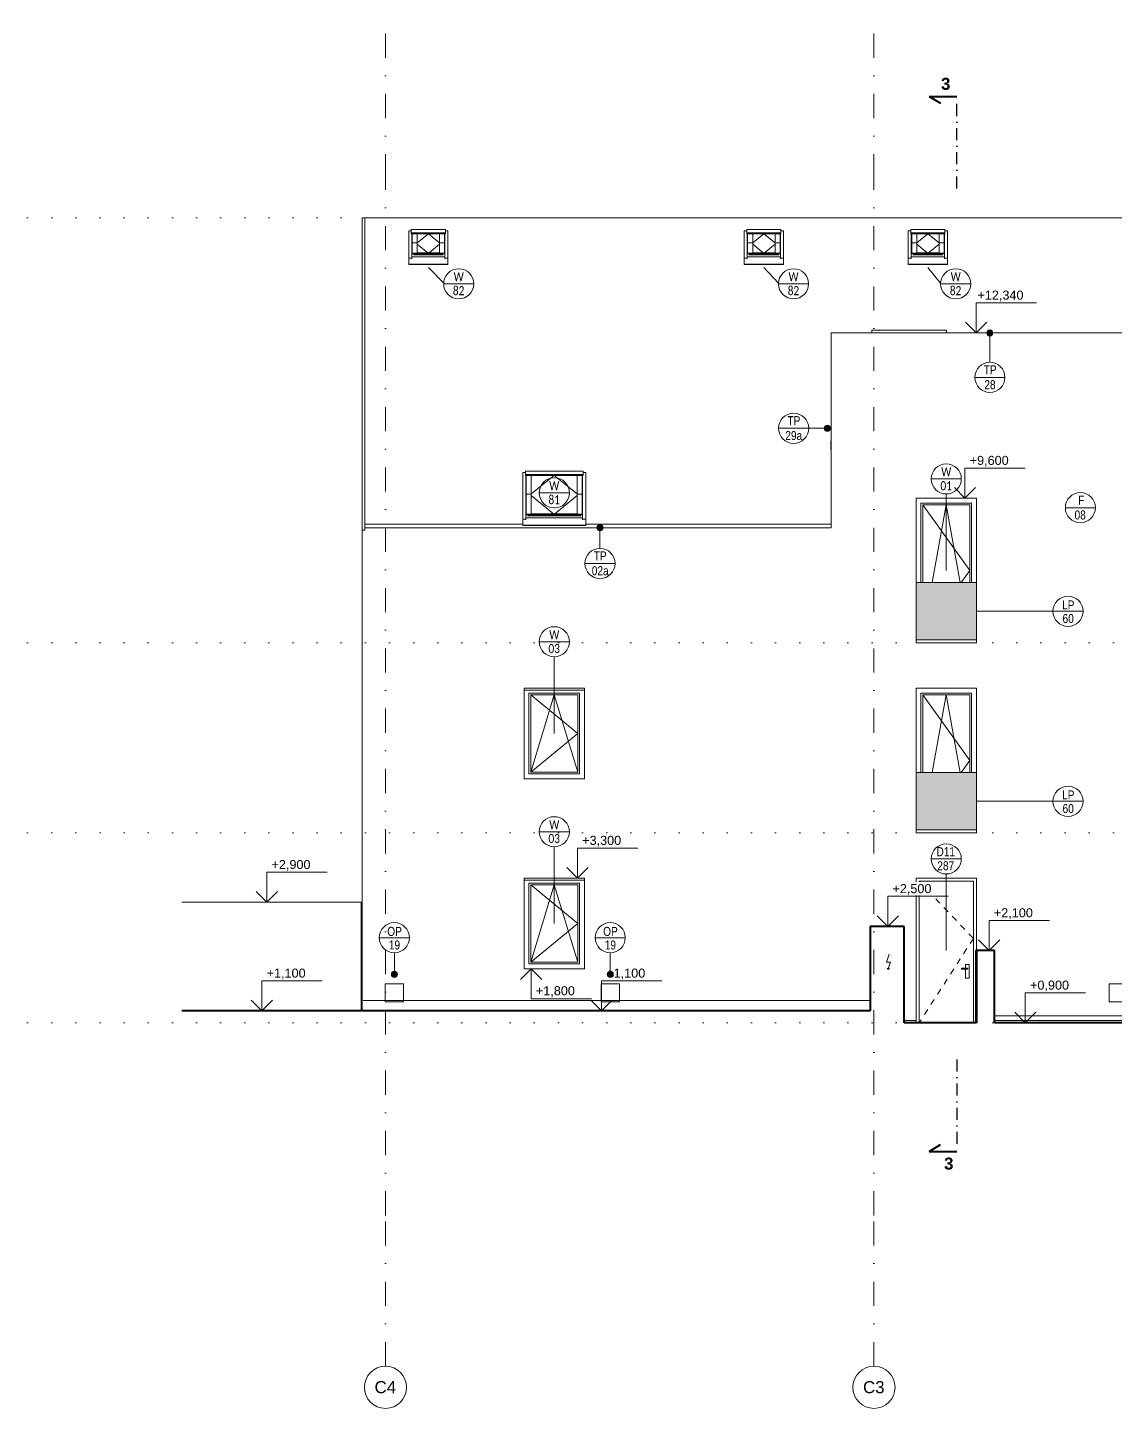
# Model space of a CAD drawing. Header units: millimetres. Extents: x -10647 to 220459, y -5491 to 72638.
# Drawn here: x 87787 to 105825, y -5490 to 17402 of the extents above; entities that cross this region are included whole.
import ezdxf

# ---------------------------------------------------------------- set-up
doc = ezdxf.new("R2010")
doc.units = ezdxf.units.MM
for name, pattern in [('HA_Dash_2mm-S1mm', [200, 100, -100]), ('HA_Dash_3mm-S1mm', [300, 200, -100]), ('HA_DashDot_10mm-S3mm', [1000, 400, -300, 0, -300]), ('HA_DashDot_4mm-S1mm', [400, 200, -100, 0, -100]), ('HA_Dot-S4mm', [400, 0, -400])]:
    doc.linetypes.add(name, pattern=pattern)
for name, color, linetype, lineweight in [('A-DETL-____-THIN', 9, 'Continuous', 9), ('A-DETL-____-WIDE', 9, 'Continuous', 40), ('A-DOOR-____-IDEN', 9, 'Continuous', 9), ('A-DOOR-____-OTLN', 9, 'Continuous', 9), ('A-DOOR-FRAM-OTLN', 9, 'Continuous', 9), ('A-FLOR-____-OVHD', 9, 'HA_DashDot_4mm-S1mm', 25), ('A-FLOR-HRAL-IDEN', 9, 'Continuous', 9), ('A-FLOR-HRAL-OTLN', 9, 'Continuous', 9), ('A-FLOR-LEVL-OTLN', 9, 'Continuous', 9), ('A-GENM-____-IDEN', 9, 'Continuous', 9), ('A-GENM-____-MCUT', 9, 'HA_Dash_3mm-S1mm', 25), ('A-GENM-____-OTLN', 9, 'Continuous', 9), ('A-GLAZ-____-IDEN', 9, 'Continuous', 9), ('A-GLAZ-____-OTLN', 9, 'Continuous', 5), ('A-ROOF-____-OTLN', 9, 'Continuous', 9), ('A-WALL-____-MCUT', 9, 'Continuous', 25), ('A-WALL-____-OTLN', 9, 'Continuous', 9), ('G-____-____-DIMS', 9, 'Continuous', 5), ('G-____-____-TEXT', 9, 'Continuous', 5), ('S-GRID-____-IDEN', 9, 'Continuous', 9), ('S-GRID-____-OTLN', 9, 'Continuous', 5)]:
    doc.layers.add(name, color=color, linetype=linetype, lineweight=lineweight)
doc.styles.add('Arial', font='arial.ttf', dxfattribs={"height": 200})
doc.styles.add('Arial_1', font='arial.ttf', dxfattribs={"height": 150})
doc.styles.add('Arial_2', font='arial.ttf', dxfattribs={"width": 0.8, "height": 150})
doc.styles.add('Arial_B', font='arialbd.ttf', dxfattribs={"height": 200})
doc.styles.add('Calibri', font='calibri.ttf', dxfattribs={"width": 0.8, "height": 150})

# ---------------------------------------------------------------- blocks, each defined once
blk = doc.blocks.new('HA_WD_SinglePanel - 1000x1500-1662820-C_pohled západní_DPS pohled')
at = {"layer": 'A-GLAZ-____-OTLN', "color": 250}
for p, q in [((-42555, 1880), (-42555, 3220)), ((-42555, 3220), (-41715, 3220)), ((-41715, 3220), (-41715, 1880)), ((-42525, 3190), (-42525, 1910)), ((-42525, 3190), (-41745, 3190)), ((-42525, 1910), (-42135, 3190)), ((-42525, 3190), (-41745, 2550)), ((-42135, 3190), (-41745, 1910)), ((-41745, 1910), (-41745, 3190)), ((-41745, 2550), (-42525, 1910)), ((-41715, 1880), (-42555, 1880)), ((-42525, 1910), (-41745, 1910))]:
    blk.add_line(p, q, dxfattribs=at)
blk = doc.blocks.new('HA_WD_SinglePanel - 1000x2400-V73-C_pohled západní_DPS pohled')
at = {"layer": 'A-GLAZ-____-OTLN', "color": 250}
for p, q in [((-36055, 5050), (-36055, 6370)), ((-36055, 6370), (-35215, 6370)), ((-36025, 6340), (-36025, 5050)), ((-36025, 6340), (-35245, 6340)), ((-36025, 6340), (-35245, 5250)), ((-35866, 5050), (-35635, 6340)), ((-35635, 6340), (-35404, 5050)), ((-35245, 5050), (-35245, 6340)), ((-35215, 6370), (-35215, 5050)), ((-35245, 5250), (-35388, 5050))]:
    blk.add_line(p, q, dxfattribs=at)
blk = doc.blocks.new('Railing - Railing-1637136-C_pohled západní_DPS pohled')
at = {"layer": 'A-FLOR-HRAL-OTLN'}
blk.add_hatch(color=256, dxfattribs=at).paths.add_polyline_path([(-35135, 4100), (-35135, 5050), (-36135, 5050), (-36135, 4100), (-35184, 4100)])
at = {"layer": 'A-FLOR-HRAL-OTLN', "color": 7}
for p, q in [((-36135, 5050), (-35135, 5050)), ((-35135, 4100), (-36135, 4100))]:
    blk.add_line(p, q, dxfattribs=at)
blk = doc.blocks.new('Railing - Railing-1637265-C_pohled západní_DPS pohled')
at = {"layer": 'A-FLOR-HRAL-OTLN'}
blk.add_hatch(color=256, dxfattribs=at).paths.add_polyline_path([(-36135, 7250), (-35135, 7250), (-35135, 8200), (-36135, 8200), (-36135, 7458)])
at = {"layer": 'A-FLOR-HRAL-OTLN', "color": 7}
for p, q in [((-36135, 8200), (-35135, 8200)), ((-35135, 7250), (-36135, 7250))]:
    blk.add_line(p, q, dxfattribs=at)
blk = doc.blocks.new('Roof-Windows_VELUX_GLL_1061 - PK08-1785849-C_pohled západní_DPS pohled')
at = {"layer": 'A-GLAZ-____-OTLN', "color": 250}
for p, q in [((-42614, 10027), (-42656, 10027)), ((-42656, 10027), (-42656, 9255)), ((-41656, 10047), (-42614, 10047)), ((-42614, 10047), (-42614, 9995)), ((-41656, 9995), (-42614, 9995)), ((-42614, 9995), (-42614, 9977)), ((-42614, 9977), (-41656, 9977)), ((-42606, 9977), (-42606, 9341)), ((-42600, 9977), (-42600, 9668)), ((-42516, 9668), (-42516, 9977)), ((-41754, 9976), (-42516, 9976)), ((-42516, 9670), (-42135, 9976)), ((-41754, 9670), (-42135, 9976)), ((-41754, 9977), (-41754, 9668)), ((-41670, 9668), (-41670, 9977)), ((-41664, 9977), (-41664, 9341)), ((-41656, 9995), (-41656, 10047)), ((-41614, 10027), (-41656, 10027)), ((-41656, 9977), (-41656, 9995)), ((-41614, 9255), (-41614, 10027)), ((-42600, 9668), (-42516, 9668)), ((-42600, 9337), (-42600, 9668)), ((-42516, 9668), (-42600, 9668)), ((-42516, 9337), (-42516, 9668)), ((-42147, 9341), (-42516, 9647)), ((-42123, 9341), (-41754, 9647)), ((-41754, 9668), (-41670, 9668)), ((-41754, 9668), (-41754, 9337)), ((-41670, 9668), (-41754, 9668)), ((-41670, 9668), (-41670, 9337)), ((-42656, 9255), (-42606, 9255)), ((-42606, 9255), (-42656, 9255)), ((-42656, 9255), (-42656, 9152)), ((-42606, 9337), (-42606, 9341)), ((-42600, 9341), (-42606, 9341)), ((-42606, 9334), (-42606, 9337)), ((-42606, 9325), (-42606, 9334)), ((-41664, 9334), (-42606, 9334)), ((-42606, 9309), (-42606, 9325)), ((-41664, 9325), (-42606, 9325)), ((-42606, 9309), (-42606, 9302)), ((-42606, 9278), (-42606, 9302)), ((-42606, 9273), (-42606, 9278)), ((-42606, 9273), (-41664, 9273)), ((-42606, 9242), (-42606, 9273)), ((-42516, 9337), (-42600, 9337)), ((-42516, 9336), (-42600, 9336)), ((-42573, 9309), (-42573, 9302)), ((-42573, 9306), (-41697, 9306)), ((-41754, 9341), (-42516, 9341)), ((-41670, 9337), (-41754, 9337)), ((-41670, 9336), (-41754, 9336)), ((-41697, 9309), (-41697, 9302)), ((-41664, 9341), (-41670, 9341)), ((-41664, 9341), (-41664, 9337)), ((-41664, 9337), (-41664, 9334)), ((-41664, 9334), (-41664, 9325)), ((-41664, 9325), (-41664, 9309)), ((-41664, 9309), (-41664, 9302)), ((-41664, 9302), (-41664, 9278)), ((-41664, 9278), (-41664, 9273)), ((-41664, 9273), (-41664, 9242)), ((-41664, 9255), (-41614, 9255)), ((-41614, 9255), (-41664, 9255)), ((-41614, 9152), (-41614, 9255)), ((-42656, 9152), (-41614, 9152)), ((-42656, 9148), (-42656, 9152)), ((-41614, 9148), (-42656, 9148)), ((-41614, 9152), (-41614, 9148))]:
    blk.add_line(p, q, dxfattribs=at)
blk = doc.blocks.new('Roof-Windows_VELUX_GLL_1061 - CK02-1785915-C_pohled západní_DPS pohled')
at = {"layer": 'A-GLAZ-____-OTLN', "color": 250}
for p, q in [((-44506, 14033), (-44548, 14033)), ((-44548, 14033), (-44548, 13581)), ((-43940, 14053), (-44506, 14053)), ((-44506, 14053), (-44506, 14001)), ((-43940, 14001), (-44506, 14001)), ((-44506, 14001), (-44506, 13983)), ((-44506, 13983), (-43940, 13983)), ((-44498, 13983), (-44498, 13667)), ((-44491, 13983), (-44491, 13834)), ((-44408, 13834), (-44408, 13983)), ((-44037, 13982), (-44408, 13982)), ((-44408, 13836), (-44223, 13982)), ((-44037, 13836), (-44223, 13982)), ((-44037, 13983), (-44037, 13834)), ((-43954, 13834), (-43954, 13983)), ((-43948, 13983), (-43948, 13667)), ((-43940, 14001), (-43940, 14053)), ((-43898, 14033), (-43940, 14033)), ((-43940, 13983), (-43940, 14001)), ((-43898, 13581), (-43898, 14033)), ((-44491, 13834), (-44408, 13834)), ((-44491, 13662), (-44491, 13834)), ((-44408, 13834), (-44491, 13834)), ((-44408, 13662), (-44408, 13834)), ((-44234, 13667), (-44408, 13813)), ((-44211, 13667), (-44037, 13813)), ((-44037, 13834), (-43954, 13834)), ((-44037, 13834), (-44037, 13662)), ((-43954, 13834), (-44037, 13834)), ((-43954, 13834), (-43954, 13662)), ((-44548, 13581), (-44498, 13581)), ((-44498, 13581), (-44548, 13581)), ((-44548, 13581), (-44548, 13478)), ((-44498, 13663), (-44498, 13667)), ((-44491, 13667), (-44498, 13667)), ((-44498, 13660), (-44498, 13663)), ((-44498, 13651), (-44498, 13660)), ((-43948, 13660), (-44498, 13660)), ((-44498, 13635), (-44498, 13651)), ((-43948, 13651), (-44498, 13651)), ((-44498, 13635), (-44498, 13627)), ((-44498, 13604), (-44498, 13628)), ((-44498, 13599), (-44498, 13604)), ((-44498, 13599), (-43948, 13599)), ((-44498, 13568), (-44498, 13599)), ((-44408, 13662), (-44491, 13662)), ((-44408, 13661), (-44491, 13661)), ((-44465, 13635), (-44465, 13627)), ((-44465, 13632), (-43981, 13632)), ((-44037, 13667), (-44408, 13667)), ((-43954, 13662), (-44037, 13662)), ((-43954, 13661), (-44037, 13661)), ((-43981, 13635), (-43981, 13627)), ((-43948, 13667), (-43954, 13667)), ((-43948, 13667), (-43948, 13663)), ((-43948, 13663), (-43948, 13660)), ((-43948, 13660), (-43948, 13651)), ((-43948, 13651), (-43948, 13635)), ((-43948, 13635), (-43948, 13627)), ((-43948, 13628), (-43948, 13604)), ((-43948, 13604), (-43948, 13599)), ((-43948, 13599), (-43948, 13568)), ((-43948, 13581), (-43898, 13581)), ((-43898, 13581), (-43948, 13581)), ((-43898, 13478), (-43898, 13581)), ((-44548, 13478), (-43898, 13478)), ((-44548, 13474), (-44548, 13478)), ((-43898, 13474), (-44548, 13474)), ((-43898, 13478), (-43898, 13474))]:
    blk.add_line(p, q, dxfattribs=at)
blk = doc.blocks.new('Roof-Windows_VELUX_GLL_1061 - CK02-V74-C_pohled západní_DPS pohled')
at = {"layer": 'A-GLAZ-____-OTLN', "color": 250}
for p, q in [((-38942, 14033), (-38984, 14033)), ((-38984, 14033), (-38984, 13581)), ((-38376, 14053), (-38942, 14053)), ((-38942, 14053), (-38942, 14001)), ((-38376, 14001), (-38942, 14001)), ((-38942, 14001), (-38942, 13983)), ((-38942, 13983), (-38376, 13983)), ((-38934, 13983), (-38934, 13667)), ((-38928, 13983), (-38928, 13834)), ((-38844, 13834), (-38844, 13983)), ((-38474, 13982), (-38844, 13982)), ((-38844, 13836), (-38659, 13982)), ((-38474, 13836), (-38659, 13982)), ((-38474, 13983), (-38474, 13834)), ((-38390, 13834), (-38390, 13983)), ((-38384, 13983), (-38384, 13667)), ((-38376, 14001), (-38376, 14053)), ((-38334, 14033), (-38376, 14033)), ((-38376, 13983), (-38376, 14001)), ((-38334, 13581), (-38334, 14033)), ((-38928, 13834), (-38844, 13834)), ((-38928, 13662), (-38928, 13834)), ((-38844, 13834), (-38928, 13834)), ((-38844, 13662), (-38844, 13834)), ((-38671, 13667), (-38844, 13813)), ((-38647, 13667), (-38474, 13813)), ((-38474, 13834), (-38390, 13834)), ((-38474, 13834), (-38474, 13662)), ((-38390, 13834), (-38474, 13834)), ((-38390, 13834), (-38390, 13662)), ((-38984, 13581), (-38934, 13581)), ((-38934, 13581), (-38984, 13581)), ((-38984, 13581), (-38984, 13478)), ((-38934, 13663), (-38934, 13667)), ((-38928, 13667), (-38934, 13667)), ((-38934, 13660), (-38934, 13663)), ((-38934, 13651), (-38934, 13660)), ((-38384, 13660), (-38934, 13660)), ((-38934, 13635), (-38934, 13651)), ((-38384, 13651), (-38934, 13651)), ((-38934, 13635), (-38934, 13627)), ((-38934, 13604), (-38934, 13628)), ((-38934, 13599), (-38934, 13604)), ((-38934, 13599), (-38384, 13599)), ((-38934, 13568), (-38934, 13599)), ((-38844, 13662), (-38928, 13662)), ((-38844, 13661), (-38928, 13661)), ((-38901, 13635), (-38901, 13627)), ((-38901, 13632), (-38417, 13632)), ((-38474, 13667), (-38844, 13667)), ((-38390, 13662), (-38474, 13662)), ((-38390, 13661), (-38474, 13661)), ((-38417, 13635), (-38417, 13627)), ((-38384, 13667), (-38390, 13667)), ((-38384, 13667), (-38384, 13663)), ((-38384, 13663), (-38384, 13660)), ((-38384, 13660), (-38384, 13651)), ((-38384, 13651), (-38384, 13635)), ((-38384, 13635), (-38384, 13627)), ((-38384, 13628), (-38384, 13604)), ((-38384, 13604), (-38384, 13599)), ((-38384, 13599), (-38384, 13568)), ((-38384, 13581), (-38334, 13581)), ((-38334, 13581), (-38384, 13581)), ((-38334, 13478), (-38334, 13581)), ((-38984, 13478), (-38334, 13478)), ((-38984, 13474), (-38984, 13478)), ((-38334, 13474), (-38984, 13474)), ((-38334, 13478), (-38334, 13474))]:
    blk.add_line(p, q, dxfattribs=at)
blk = doc.blocks.new('HA_DR_Single_Swing_Solid_ButtFrame - In_FAS_900x2350_Unik-1926024-C_pohled západní_DPS pohled')
at = {"layer": 'A-DOOR-____-OTLN', "color": 250, "linetype": 'HA_Dash_2mm-S1mm', "lineweight": 5}
for p, q in [((-36085, 3250), (-35185, 2300)), ((-35185, 2300), (-36085, 900))]:
    blk.add_line(p, q, dxfattribs=at)
at = {"layer": 'A-DOOR-____-OTLN', "color": 7}
for p, q in [((-36085, 3250), (-36085, 900)), ((-35185, 3250), (-36085, 3250)), ((-35185, 900), (-35185, 3250)), ((-35255, 1870), (-35315, 1870)), ((-35315, 1870), (-35315, 1807)), ((-35255, 1640), (-35255, 1870)), ((-35285, 1807), (-35380, 1807)), ((-35380, 1800), (-35380, 1807)), ((-35380, 1792), (-35380, 1800)), ((-35380, 1792), (-35285, 1792)), ((-35315, 1793), (-35315, 1640)), ((-35315, 1640), (-35255, 1640))]:
    blk.add_line(p, q, dxfattribs=at)
for points, knots in [([(-35285, 1807), (-35285, 1807), (-35284, 1807), (-35284, 1807), (-35283, 1807), (-35283, 1807), (-35283, 1807), (-35282, 1807), (-35282, 1807), (-35281, 1806), (-35281, 1806), (-35280, 1806), (-35280, 1805), (-35279, 1805), (-35279, 1804), (-35278, 1804), (-35278, 1803), (-35278, 1802), (-35277, 1801), (-35277, 1800)], [0.5, 0.5, 0.5, 0.5, 0.5208333, 0.5416667, 0.5625, 0.5833333, 0.6041667, 0.625, 0.6458333, 0.6666667, 0.6875, 0.7083333, 0.75, 0.7708333, 0.7916667, 0.8333333, 0.875, 0.9166667, 1, 1, 1, 1]), ([(-35277, 1800), (-35277, 1799), (-35278, 1798), (-35278, 1797), (-35278, 1796), (-35279, 1796), (-35279, 1795), (-35280, 1795), (-35280, 1794), (-35281, 1794), (-35282, 1793), (-35282, 1793), (-35283, 1793), (-35283, 1793), (-35283, 1793), (-35284, 1793), (-35284, 1793), (-35285, 1792), (-35285, 1792)], [0, 0, 0, 0, 0.0833333, 0.125, 0.1666667, 0.2083333, 0.2291667, 0.25, 0.2916667, 0.3333333, 0.3541667, 0.375, 0.3958333, 0.4166667, 0.4375, 0.4583333, 0.4791667, 0.5, 0.5, 0.5, 0.5])]:
    blk.add_open_spline(points, degree=3, knots=knots, dxfattribs=at)
at = {"layer": 'A-DOOR-FRAM-OTLN', "color": 7}
for p, q in [((-36085, 900), (-36085, 3250)), ((-36085, 3250), (-35185, 3250)), ((-35185, 3250), (-35185, 900))]:
    blk.add_line(p, q, dxfattribs=at)
blk = doc.blocks.new('HA_GM_Generic Box - VRV Jednotka-1789997-C_pohled západní_DPS pohled')
at = {"layer": 'A-GENM-____-OTLN', "color": 7}
for p, q in [((-36870, 12385), (-35630, 12385)), ((-36870, 12340), (-36870, 12385)), ((-35630, 12385), (-35630, 12340))]:
    blk.add_line(p, q, dxfattribs=at)
blk = doc.blocks.new('TB_revizni dvirka 300x300 - TB_revizni dvirka 300x300-1843562-C_pohled západní_DPS pohled')
at = {"layer": 'A-GENM-____-OTLN', "color": 7}
for p, q in [((-44937, 1550), (-44637, 1550)), ((-44937, 1250), (-44937, 1550)), ((-44637, 1550), (-44637, 1250)), ((-44637, 1250), (-44937, 1250))]:
    blk.add_line(p, q, dxfattribs=at)
blk = doc.blocks.new('TB_Porotherm KPVarioUNI_1250mm - TB_Porotherm KPVarioUNI_1250mm-1891196-C_pohled západní_DPS pohled')
at = {"layer": 'A-GENM-____-OTLN', "color": 7}
blk.add_line((-41635, 3270), (-42635, 3270), dxfattribs=at)
blk = doc.blocks.new('HA_GM_Opening_Circle_WallBased - Default-2049002-C_pohled západní_DPS pohled')
at = {"layer": 'A-GENM-____-MCUT', "color": 10}
for p, q in [((-37543, 10510), (-37543, 10545)), ((-37543, 10545), (-37542, 10545)), ((-37543, 10545), (-37542, 10545))]:
    blk.add_line(p, q, dxfattribs=at)
blk = doc.blocks.new('HA_GM_Opening_Circle_WallBased - Default-2049040-C_pohled západní_DPS pohled')
at = {"layer": 'A-GENM-____-MCUT', "color": 10}
for p, q in [((-37543, 10400), (-37543, 10510)), ((-37543, 10510), (-37542, 10510)), ((-37543, 10510), (-37542, 10510)), ((-37542, 10400), (-37543, 10400)), ((-37543, 10400), (-37542, 10400))]:
    blk.add_line(p, q, dxfattribs=at)
blk = doc.blocks.new('185-01_OBJEKT C_Central_rvt-4-C_pohled západní_DPS pohled')
at = {"layer": 'A-ROOF-____-OTLN', "color": 7}
for p, q in [((-45275, 9169), (-45275, 14250)), ((-22995, 14250), (-45275, 14250)), ((-45275, 9169), (-42656, 9169)), ((-41614, 9169), (-37542, 9169))]:
    blk.add_line(p, q, dxfattribs=at)
at = {"layer": 'A-WALL-____-OTLN', "color": 7}
for p, q in [((-45320, 9070), (-45320, 14250)), ((-45320, 14250), (-45275, 14250)), ((-45275, 14250), (-45275, 9110)), ((-32220, 12340), (-37542, 12340)), ((-37542, 12340), (-37542, 9110)), ((-36135, 7200), (-36135, 9600)), ((-36135, 9600), (-35135, 9600)), ((-35135, 9600), (-35135, 7200)), ((-45320, 1100), (-45320, 9070)), ((-45275, 9070), (-45320, 9070)), ((-45275, 9110), (-45275, 9070)), ((-37542, 9110), (-45275, 9110)), ((-35135, 7200), (-36135, 7200)), ((-42635, 4950), (-42635, 6450)), ((-42635, 6450), (-41635, 6450)), ((-41635, 6450), (-41635, 4950)), ((-36135, 4050), (-36135, 6450)), ((-36135, 6450), (-35135, 6450)), ((-35135, 6450), (-35135, 4050)), ((-41635, 4950), (-42635, 4950)), ((-35135, 4050), (-36135, 4050)), ((-42635, 1800), (-42635, 3300)), ((-42635, 3300), (-41635, 3300)), ((-41635, 3300), (-41635, 1800)), ((-36135, 940), (-36135, 3300)), ((-36135, 3300), (-35135, 3300)), ((-35135, 3300), (-35135, 2100)), ((-41635, 1800), (-42635, 1800)), ((-36333, 940), (-36135, 940)), ((-36135, 900), (-36135, 940)), ((-34833, 940), (-31635, 940))]:
    blk.add_line(p, q, dxfattribs=at)
at = {"layer": 'A-DOOR-____-OTLN', "lineweight": 9}
blk.add_blockref('HA_DR_Single_Swing_Solid_ButtFrame - In_FAS_900x2350_Unik-1926024-C_pohled západní_DPS pohled', (0, 0), dxfattribs=at)
at = {"layer": 'A-FLOR-HRAL-OTLN', "lineweight": 9}
for name in ['Railing - Railing-1637265-C_pohled západní_DPS pohled', 'Railing - Railing-1637136-C_pohled západní_DPS pohled']:
    blk.add_blockref(name, (0, 0), dxfattribs=at)
at = {"layer": 'A-GENM-____-OTLN', "lineweight": 9}
for name, p in [('HA_GM_Generic Box - VRV Jednotka-1789997-C_pohled západní_DPS pohled', (0, 0)), ('HA_GM_Opening_Circle_WallBased - Default-2049002-C_pohled západní_DPS pohled', (0, 0)), ('HA_GM_Opening_Circle_WallBased - Default-2049040-C_pohled západní_DPS pohled', (0, 0)), ('TB_Porotherm KPVarioUNI_1250mm - TB_Porotherm KPVarioUNI_1250mm-1891196-C_pohled západní_DPS pohled', (0, 3150)), ('TB_Porotherm KPVarioUNI_1250mm - TB_Porotherm KPVarioUNI_1250mm-1891196-C_pohled západní_DPS pohled', (0, 0)), ('TB_revizni dvirka 300x300 - TB_revizni dvirka 300x300-1843562-C_pohled západní_DPS pohled', (0, 0)), ('TB_revizni dvirka 300x300 - TB_revizni dvirka 300x300-1843562-C_pohled západní_DPS pohled', (3582, 0)), ('TB_revizni dvirka 300x300 - TB_revizni dvirka 300x300-1843562-C_pohled západní_DPS pohled', (12002, 0))]:
    blk.add_blockref(name, p, dxfattribs=at)
at = {"layer": 'A-GLAZ-____-OTLN', "lineweight": 9}
for name, p in [('Roof-Windows_VELUX_GLL_1061 - CK02-1785915-C_pohled západní_DPS pohled', (0, 0)), ('Roof-Windows_VELUX_GLL_1061 - CK02-V74-C_pohled západní_DPS pohled', (0, 0)), ('Roof-Windows_VELUX_GLL_1061 - CK02-1785915-C_pohled západní_DPS pohled', (8283, 0)), ('Roof-Windows_VELUX_GLL_1061 - PK08-1785849-C_pohled západní_DPS pohled', (0, 0)), ('HA_WD_SinglePanel - 1000x2400-V73-C_pohled západní_DPS pohled', (0, 3150)), ('HA_WD_SinglePanel - 1000x1500-1662820-C_pohled západní_DPS pohled', (0, 3150)), ('HA_WD_SinglePanel - 1000x2400-V73-C_pohled západní_DPS pohled', (0, 0)), ('HA_WD_SinglePanel - 1000x1500-1662820-C_pohled západní_DPS pohled', (0, 0))]:
    blk.add_blockref(name, p, dxfattribs=at)
blk = doc.blocks.new('Grid - Radius 3_5mm-353793-C_pohled západní_DPS pohled')
at = {"layer": 'S-GRID-____-IDEN'}
blk.add_circle((-23334, -5140), 350, dxfattribs=at)
blk = doc.blocks.new('Spot Elevations - Default-792506-C_pohled západní_DPS pohled')
at = {"layer": 'G-____-____-DIMS', "lineweight": 9}
for p, q in [((-34137, 12840), (-35137, 12840)), ((-35137, 12840), (-35137, 12340)), ((-35313, 12517), (-35137, 12340)), ((-35137, 12340), (-34960, 12517))]:
    blk.add_line(p, q, dxfattribs=at)
blk = doc.blocks.new('HA_TAG_WD - Type Mark-1502833-C_pohled západní_DPS pohled')
at = {"layer": 'A-GLAZ-____-IDEN'}
blk.add_line((-35885, 9920), (-35385, 9920), dxfattribs=at)
blk.add_circle((-35635, 9920), 250, dxfattribs=at)
blk = doc.blocks.new('Spot Elevations - Flipped-794089-C_pohled západní_DPS pohled')
at = {"layer": 'G-____-____-DIMS', "lineweight": 9}
for p, q in [((-31356, 4773), (-31179, 4950)), ((-31179, 4950), (-31002, 4773)), ((-31179, 4450), (-31179, 4950)), ((-30179, 4450), (-31179, 4450))]:
    blk.add_line(p, q, dxfattribs=at)
blk = doc.blocks.new('HA_TAG_GM_Products1 - Generic-1835784-C_pohled západní_DPS pohled')
at = {"layer": 'A-GENM-____-IDEN'}
blk.add_line((-45037, 2313), (-44537, 2313), dxfattribs=at)
blk.add_circle((-44787, 2313), 250, dxfattribs=at)
blk = doc.blocks.new('HA_TAG_GM_Products - Generic-588599-C_pohled západní_DPS pohled')
at = {"layer": 'A-GENM-____-IDEN'}
blk.add_line((-28215, 480), (-27715, 480), dxfattribs=at)
blk.add_circle((-27965, 480), 250, dxfattribs=at)
blk = doc.blocks.new('N_Door Tag - Elevation placed_Door Tag-2142014-C_pohled západní_DPS pohled')
at = {"layer": 'A-DOOR-____-IDEN'}
blk.add_line((-35885, 3620), (-35385, 3620), dxfattribs=at)
blk.add_circle((-35635, 3620), 250, dxfattribs=at)
blk = doc.blocks.new('HA_TAG_GM_Railings - Generic-2229991-C_pohled západní_DPS pohled')
at = {"layer": 'A-FLOR-HRAL-IDEN'}
blk.add_line((-33865, 7725), (-33365, 7725), dxfattribs=at)
blk.add_circle((-33615, 7725), 250, dxfattribs=at)

msp = doc.modelspace()

# ---------------------------------------------------------------- hatches: boundary and pattern name
at = {"layer": 'A-GENM-____-IDEN'}
h = msp.add_hatch(color=256, dxfattribs=at)
edge = h.paths.add_edge_path()
edge.add_arc((103743, 12340), 50, 0, 360)
h = msp.add_hatch(color=256, dxfattribs=at)
edge = h.paths.add_edge_path()
edge.add_arc((101049, 10759), 50, 0, 360)
h = msp.add_hatch(color=256, dxfattribs=at)
edge = h.paths.add_edge_path()
edge.add_arc((97278, 9110), 50, 0, 360)
h = msp.add_hatch(color=256, dxfattribs=at)
edge = h.paths.add_edge_path()
edge.add_arc((93869, 1705), 50, 0, 360)

# ---------------------------------------------------------------- linework, layer by layer
at = {"layer": 'A-DETL-____-THIN'}
for p, q in [((104995, 9443), (105495, 9443)), ((102074, 2039), (102027, 1908)), ((102027, 1908), (102097, 1908)), ((102097, 1908), (102052, 1786)), ((102052, 1786), (102040, 1807)), ((102052, 1786), (102078, 1801)), ((93352, 1270), (101752, 1270)), ((107020, 1020), (103820, 1020))]:
    msp.add_line(p, q, dxfattribs=at)
msp.add_circle((105245, 9443), 250, dxfattribs=at)
at = {"layer": 'A-DETL-____-WIDE'}
for p, q in [((102735, 16261), (102923, 16148)), ((102735, 16261), (103195, 16261)), ((102323, 2500), (101760, 2500)), ((101760, 2500), (101760, 1100)), ((102323, 900), (102323, 2500)), ((103823, 2100), (103520, 2100)), ((103520, 2100), (103520, 900)), ((103823, 900), (103823, 2100)), ((101760, 1100), (90346, 1100)), ((103520, 900), (102323, 900)), ((113072, 900), (103823, 900)), ((102735, -1230), (102923, -1117)), ((102735, -1230), (103195, -1230))]:
    msp.add_line(p, q, dxfattribs=at)
at = {"layer": 'A-FLOR-____-OVHD'}
for p, q in [((103195, 14736), (103195, 16261)), ((103195, 295), (103195, -1230))]:
    msp.add_line(p, q, dxfattribs=at)
at = {"layer": 'A-FLOR-HRAL-IDEN'}
for p, q in [((103520, 7725), (104790, 7725)), ((103520, 4575), (104790, 4575))]:
    msp.add_line(p, q, dxfattribs=at)
at = {"layer": 'A-FLOR-LEVL-OTLN', "linetype": 'HA_Dot-S4mm', "lineweight": 5}
for p, q in [((87787, 14250), (119714, 14250)), ((87787, 7200), (119714, 7200)), ((87787, 4050), (119714, 4050)), ((87787, 900), (119714, 900))]:
    msp.add_line(p, q, dxfattribs=at)
at = {"layer": 'A-GENM-____-IDEN'}
for p, q in [((103743, 12340), (103743, 11853)), ((101049, 10759), (100739, 10759)), ((97278, 9110), (97278, 8768)), ((93869, 1705), (93869, 2063))]:
    msp.add_line(p, q, dxfattribs=at)
for centre in [(103743, 12340), (101049, 10759), (97278, 9110), (93869, 1705)]:
    msp.add_circle(centre, 50, dxfattribs=at)
at = {"layer": 'A-GLAZ-____-IDEN'}
for p, q in [((94433, 13422), (94686, 13163)), ((99996, 13422), (100239, 13163)), ((102715, 13422), (102927, 13163)), ((103020, 8400), (103020, 9665)), ((96520, 9439), (96520, 9434)), ((96520, 5700), (96520, 6965)), ((96520, 2550), (96520, 3815))]:
    msp.add_line(p, q, dxfattribs=at)
at = {"layer": 'A-WALL-____-MCUT'}
for p, q in [((101754, 2500), (101754, 1100)), ((101760, 2500), (101754, 2500)), ((103520, 2100), (103504, 2100)), ((103504, 2100), (103504, 900))]:
    msp.add_line(p, q, dxfattribs=at)
at = {"layer": 'A-WALL-____-OTLN'}
for p, q in [((93320, 2900), (90346, 2900)), ((93320, 1100), (93320, 2900))]:
    msp.add_line(p, q, dxfattribs=at)
at = {"layer": 'S-GRID-____-OTLN', "linetype": 'HA_DashDot_10mm-S3mm', "lineweight": 9}
for p, q in [((93721, 14902), (93721, 17402)), ((101821, 14902), (101821, 17402)), ((93721, -2290), (93721, 14902)), ((101821, -2290), (101821, 14902)), ((93721, -4790), (93721, -2290)), ((101821, -4790), (101821, -2290))]:
    msp.add_line(p, q, dxfattribs=at)

# ---------------------------------------------------------------- block references
at = {"color": 50, "lineweight": 5}
msp.add_blockref('185-01_OBJEKT C_Central_rvt-4-C_pohled západní_DPS pohled', (138655, 0), dxfattribs=at)
at = {"layer": 'A-DOOR-____-IDEN'}
msp.add_blockref('N_Door Tag - Elevation placed_Door Tag-2142014-C_pohled západní_DPS pohled', (138655, 0), dxfattribs=at)
at = {"layer": 'A-FLOR-HRAL-IDEN'}
for p in [(138655, 0), (138655, -3150)]:
    msp.add_blockref('HA_TAG_GM_Railings - Generic-2229991-C_pohled západní_DPS pohled', p, dxfattribs=at)
at = {"layer": 'A-GENM-____-IDEN'}
for name, p in [('HA_TAG_GM_Products - Generic-588599-C_pohled západní_DPS pohled', (131709, 11123)), ('HA_TAG_GM_Products - Generic-588599-C_pohled západní_DPS pohled', (128454, 10279)), ('HA_TAG_GM_Products - Generic-588599-C_pohled západní_DPS pohled', (125243, 8038)), ('HA_TAG_GM_Products1 - Generic-1835784-C_pohled západní_DPS pohled', (138655, 0)), ('HA_TAG_GM_Products1 - Generic-1835784-C_pohled západní_DPS pohled', (142235, 0))]:
    msp.add_blockref(name, p, dxfattribs=at)
at = {"layer": 'A-GLAZ-____-IDEN'}
for p in [(130571, 3234), (136123, 3234), (138655, 0), (132155, -231), (132155, -2700), (132155, -5850)]:
    msp.add_blockref('HA_TAG_WD - Type Mark-1502833-C_pohled západní_DPS pohled', p, dxfattribs=at)
at = {"layer": 'G-____-____-DIMS', "lineweight": 9}
for name, p in [('Spot Elevations - Default-792506-C_pohled západní_DPS pohled', (138655, 0)), ('Spot Elevations - Default-792506-C_pohled západní_DPS pohled', (138468, -2740)), ('Spot Elevations - Default-792506-C_pohled západní_DPS pohled', (132042, -9040)), ('Spot Elevations - Default-792506-C_pohled západní_DPS pohled', (126890, -9440)), ('Spot Elevations - Default-792506-C_pohled západní_DPS pohled', (137187, -9840)), ('Spot Elevations - Default-792506-C_pohled západní_DPS pohled', (138869, -10240)), ('Spot Elevations - Flipped-794089-C_pohled západní_DPS pohled', (127316, -3150)), ('Spot Elevations - Default-792506-C_pohled západní_DPS pohled', (126809, -11240)), ('Spot Elevations - Default-792506-C_pohled západní_DPS pohled', (132440, -11240)), ('Spot Elevations - Default-792506-C_pohled západní_DPS pohled', (139468, -11440))]:
    msp.add_blockref(name, p, dxfattribs=at)
at = {"layer": 'S-GRID-____-IDEN'}
for p in [(117055, 0), (125155, 0)]:
    msp.add_blockref('Grid - Radius 3_5mm-353793-C_pohled západní_DPS pohled', p, dxfattribs=at)

# ---------------------------------------------------------------- texts
at = {"layer": 'A-DOOR-____-IDEN', "lineweight": 5, "char_height": 150, "attachment_point": 1, "style": 'Arial_2'}
for s, insert, width in [('D11', (102858, 3815), 378.4), ('287', (102872, 3581), 346.33)]:
    msp.add_mtext(s, dxfattribs=dict(at, insert=insert, width=width))
at = {"layer": 'A-FLOR-HRAL-IDEN', "lineweight": 5, "char_height": 150, "attachment_point": 1, "style": 'Arial_2'}
for s, insert, width in [('LP', (104941, 7905), 250.13), ('60', (104949, 7680), 230.89), ('LP', (104941, 4755), 250.13), ('60', (104949, 4530), 230.89)]:
    msp.add_mtext(s, dxfattribs=dict(at, insert=insert, width=width))
at = {"layer": 'A-GENM-____-IDEN', "lineweight": 5, "char_height": 150, "attachment_point": 1, "style": 'Arial_2'}
for s, insert, width in [('TP', (103641, 11803), 256.54), ('28', (103652, 11557), 230.89), ('TP', (100387, 10960), 256.54), ('29a', (100352, 10714), 339.92), ('TP', (97176, 8718), 256.54), ('02a', (97142, 8473), 339.92), ('OP', (93751, 2493), 295.02), ('OP', (97331, 2493), 295.02), ('19', (93777, 2268), 230.89), ('19', (97357, 2268), 230.89)]:
    msp.add_mtext(s, dxfattribs=dict(at, insert=insert, width=width))
at = {"layer": 'A-GLAZ-____-IDEN', "lineweight": 5, "char_height": 150, "attachment_point": 1, "style": 'Calibri'}
for s, insert, width in [('W', (94852, 13345), 211.65), ('W', (100405, 13345), 211.65), ('W', (103094, 13345), 211.65), ('82', (94839, 13116), 243.71), ('82', (100392, 13116), 243.71), ('82', (103080, 13116), 243.71), ('W', (102937, 10111), 211.65), ('W', (96437, 9880), 211.65), ('01', (102924, 9882), 243.71), ('81', (96424, 9651), 243.71), ('W', (96437, 7411), 211.65), ('03', (96424, 7182), 243.71), ('W', (96437, 4261), 211.65), ('03', (96424, 4032), 243.71)]:
    msp.add_mtext(s, dxfattribs=dict(at, insert=insert, width=width))
at = {"layer": 'G-____-____-TEXT', "color": 7, "lineweight": 9, "attachment_point": 1}
for s, insert, char_height, width, style in [('\\fArial|b1|i0|c0|p34|;3', (102934, 16570), 200, 192.41, 'Arial_B'), ('F', (105208, 9644), 150, 128.27, 'Arial_2'), ('08', (105148, 9397), 150, 230.89, 'Arial_2'), ('\\fArial|b1|i0|c0|p34|;3', (102985, -1331), 200, 192.41, 'Arial_B')]:
    msp.add_mtext(s, dxfattribs=dict(at, insert=insert, char_height=char_height, width=width, style=style))
at = {"layer": 'S-GRID-____-IDEN', "lineweight": 5, "char_height": 200, "width": 440.93, "attachment_point": 1, "style": 'Arial'}
for s, insert in [('C4', (93540, -5038)), ('C3', (101640, -5038))]:
    msp.add_mtext(s, dxfattribs=dict(at, insert=insert))

# ---------------------------------------------------------------- next in the draw order: texts
at = {"layer": 'G-____-____-DIMS', "lineweight": 9, "char_height": 150, "attachment_point": 1, "line_spacing_factor": 0.941778, "style": 'Arial_1', "bg_fill": 3, "box_fill_scale": 1.25, "bg_fill_color": 256, "bg_fill_true_color": 13158600, "bg_fill_transparency": 0}
for s, insert, width in [('+12,340', (103538, 13042), 912.7), ('+9,600', (103409, 10302), 773.13), ('+3,300', (96983, 4002), 773.13), ('+2,900', (91831, 3602), 773.13), ('+2,500', (102128, 3202), 773.13), ('+2,100', (103810, 2802), 773.13), ('+1,100', (91750, 1802), 773.13), ('+1,100', (97382, 1802), 773.13), ('+0,900', (104410, 1602), 773.13), ('+1,800', (96215, 1509), 773.13)]:
    msp.add_mtext(s, dxfattribs=dict(at, insert=insert, width=width))

# ---------------------------------------------------------------- next in the draw order: hatches: boundary and pattern name
at = {"layer": 'A-GENM-____-IDEN'}
h = msp.add_hatch(color=256, dxfattribs=at)
edge = h.paths.add_edge_path()
edge.add_arc((97449, 1705), 50, 0, 360)

# ---------------------------------------------------------------- next in the draw order: linework, layer by layer
at = {"layer": 'A-DOOR-____-IDEN'}
msp.add_line((103020, 2100), (103020, 3370), dxfattribs=at)
at = {"layer": 'A-GENM-____-IDEN'}
msp.add_line((97449, 1705), (97449, 2063), dxfattribs=at)
msp.add_circle((97449, 1705), 50, dxfattribs=at)

# ---------------------------------------------------------------- next in the draw order: block references
at = {"layer": 'A-GLAZ-____-IDEN'}
msp.add_blockref('HA_TAG_WD - Type Mark-1502833-C_pohled západní_DPS pohled', (138812, 3234), dxfattribs=at)

doc.saveas('drawing.dxf')
